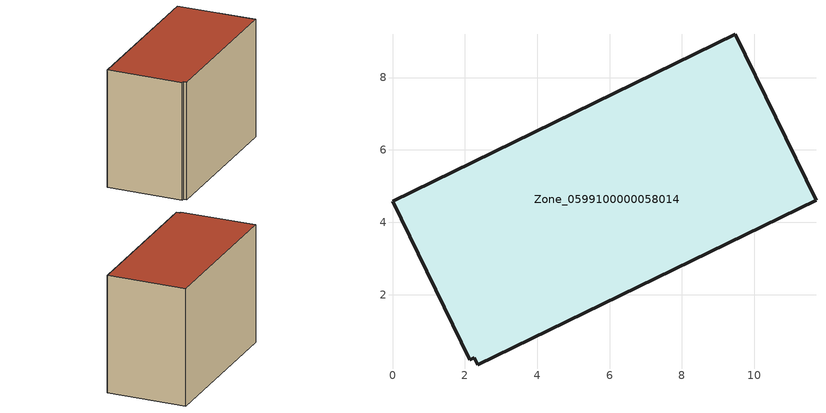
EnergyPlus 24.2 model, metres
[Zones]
Zone_0599100000058014
 floor ground (C_G): 2.26,0.26 2.14,0.2 0,4.58 9.48,9.2 11.71,4.61 2.36,0.06 z0
 wall outside (C_F): 11.71,4.61 9.48,9.2 0,4.58 2.14,0.2 2.26,0.26 2.36,0.06 11.71,4.61 z0:7.63
 roof outside (C_R): 2.36,0.06 11.71,4.61 9.48,9.2 0,4.58 2.14,0.2 2.26,0.26 z7.63
[BUILDING]
Pand.0599100000058014: North Axis=0; Terrain=City; Loads Convergence Tolerance Value=0.04; Temperature Convergence Tolerance Value=0.4; Solar Distribution=FullExterior; Maximum Number of Warmup Days=25; Minimum Number of Warmup Days=1
[Site:Location]
Rotterdam.The.Hague.AP_ZH_NLD Design_Conditions: Latitude=51.96; Longitude=4.45; Time Zone=1; Elevation=-4.5
[SITE:GROUNDTEMPERATURE:BUILDINGSURFACE]
18, 18, 18, 18, 18, 18, 18, 18, 18, 18, 18, 18
[MATERIAL] Thermal Absorptance=0.9; Solar Absorptance=0.7; Visible Absorptance=0.7
Name | Roughness | Thickness | Conductivity | Density | Specific Heat
G.TI.1975-1991 | MediumSmooth | 0.15 | 0.288461 | 540 | 1210
F.TI.1975-1991 | Rough | 0.3 | 0.230769 | 1920 | 840
R.TI.1975-1991 | MediumRough | 0.2 | 0.153846 | 1500 | 1000
[CONSTRUCTION]
C_G: G.TI.1975-1991
C_F: F.TI.1975-1991
C_R: R.TI.1975-1991
[ZONE]
Zone_0599100000058014: Type=1; Multiplier=1; Ceiling Height=Autocalculate; Volume=Autocalculate; Floor Area=autocalculate; Part of Total Floor Area=Yes
[ZONEINFILTRATION:DESIGNFLOWRATE]
Infil_Zone_0599100000058014: Zone or ZoneList or Space or SpaceList=Zone_0599100000058014; Schedule=AlwaysOn; Design Flow Rate Calculation Method=Flow/Area; Flow Rate per Floor Area=0.003; Constant Term Coefficient=1; Temperature Term Coefficient=0; Velocity Term Coefficient=0; Velocity Squared Term Coefficient=0
[HVACTEMPLATE:ZONE:IDEALLOADSAIRSYSTEM]
Zone_0599100000058014: Maximum Heating Supply Air Temperature=50; Minimum Cooling Supply Air Temperature=13; Maximum Heating Supply Air Humidity Ratio=0.0156; Minimum Cooling Supply Air Humidity Ratio=0.0077; Heating Limit=NoLimit; Cooling Limit=NoLimit; Dehumidification Control Type=ConstantSensibleHeatRatio; Cooling Sensible Heat Ratio=0.7; Dehumidification Setpoint=60; Humidification Control Type=None; Humidification Setpoint=30; Outdoor Air Method=None; Outdoor Air Flow Rate per Person=0.00944; Outdoor Air Flow Rate per Zone Floor Area=0; Outdoor Air Flow Rate per Zone=0; Demand Controlled Ventilation Type=None; Outdoor Air Economizer Type=NoEconomizer; Heat Recovery Type=None; Sensible Heat Recovery Effectiveness=0.7; Latent Heat Recovery Effectiveness=0.65
[ZONECONTROL:THERMOSTAT]
ThermostatControl_Zone_0599100000058014: Zone or ZoneList=Zone_0599100000058014; Control Type Schedule=DualSetpointControlType; Control 1=Thermostat_Zone_0599100000058014; Temperature Difference Between Cutout And Setpoint=0
[THERMOSTATSETPOINT:DUALSETPOINT]
Thermostat_Zone_0599100000058014: Heating Setpoint Temperature Schedule=HeatingSetpoint_Zone_0599100000058014; Cooling Setpoint Temperature Schedule=CoolingSetpoint_Zone_0599100000058014
[SCHEDULE:COMPACT]
HeatingSetpoint_Zone_0599100000058014: Through: 12/31, For: AllDays, Until: 24:00, 21
CoolingSetpoint_Zone_0599100000058014: Through: 12/31, For: AllDays, Until: 24:00, 24
DualSetpointControlType: Through: 12/31, For: AllDays, Until: 24:00, 4
AlwaysOn: Through: 12/31, For: AllDays, Until: 24:00, 1
